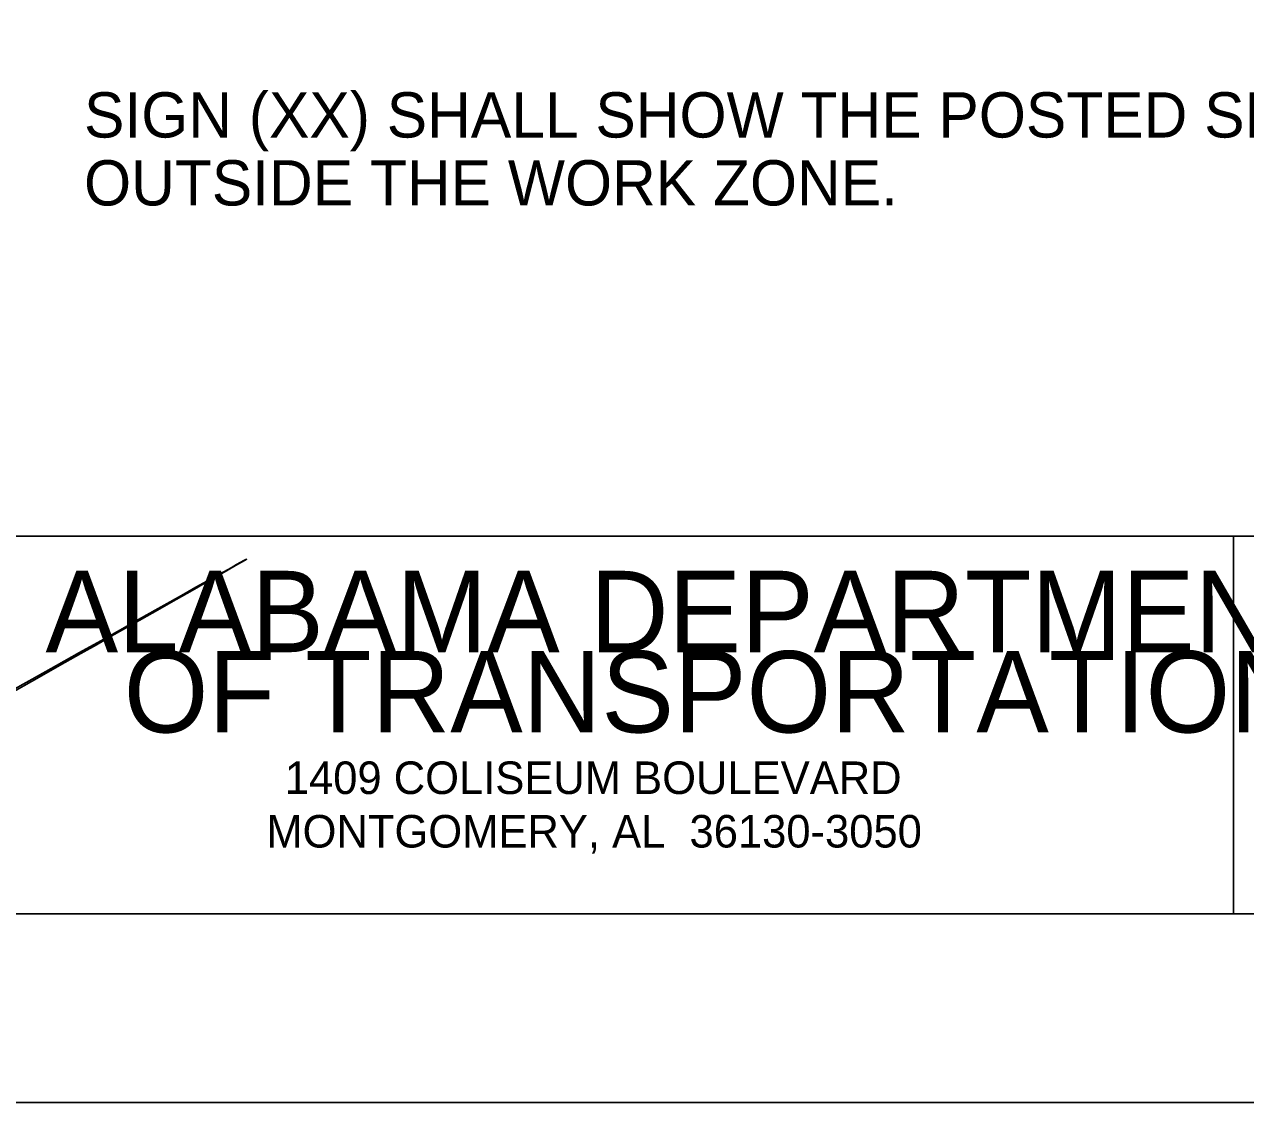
# Model space of a CAD drawing. Extents: x 0 to 34, y 0 to 22.
# Drawn here: x 2.42 to 5.657, y 0.001 to 2.858 of the extents above; entities that cross this region are included whole.
import ezdxf

# ---------------------------------------------------------------- set-up
doc = ezdxf.new("R2010")
doc.units = 0
for name, color, linetype in [('Level 1', 7, 'Continuous'), ('PlotBorder', 7, 'Continuous'), ('SHT-BNDRY', 7, 'Continuous'), ('SHT-FENCE', 7, 'Continuous'), ('Title_Box', 7, 'Continuous')]:
    doc.layers.add(name, color=color, linetype=linetype)

msp = doc.modelspace()

# ---------------------------------------------------------------- linework, layer by layer
at = {"layer": 'PlotBorder'}
msp.add_lwpolyline([(-1.9073486328124998e-10, 0.0009998779296874999), (33.99999999980926, 0.0009998779296874999), (33.99999999980926, 22.000999877929686), (-1.9073486328124998e-10, 22.000999877929686)], close=True, dxfattribs=at)
at = {"layer": 'SHT-BNDRY'}
msp.add_line((5.624669275856018, 0.5009998779296875), (5.624669275856018, 1.5019999999999998), dxfattribs=at)
msp.add_lwpolyline([(1.249999999809265, 0.5009998779296875), (33.49999999980926, 0.5009998779296875), (33.49999999980926, 21.500999877929686), (1.249999999809265, 21.500999877929686)], close=True, dxfattribs=at)
msp.add_lwpolyline([(1.249999999809265, 1.5019999999999998), (33.49999999980926, 1.5019999999999998)], dxfattribs=at)
at = {"layer": 'SHT-FENCE'}
msp.add_lwpolyline([(1.9073486328124998e-10, 22.00099987812042), (34.00000000019073, 22.00099987812042), (34.00000000019073, 0.000999878120422363), (1.9073486328124998e-10, 0.000999878120422363)], close=True, dxfattribs=at)
at = {"layer": 'Title_Box'}
msp.add_spline([(1.6249618333816527, 0.6768024749755859), (1.639766203689575, 0.6768024749755859), (1.6471683889389037, 0.6768024749755859), (1.6471683889389037, 0.6768024749755859), (1.661972759246826, 0.6768024749755859)], degree=3, dxfattribs=at)

# ---------------------------------------------------------------- texts
at = {"layer": 'Level 1'}
for s, p in [('SIGN (XX) SHALL SHOW THE POSTED SPEED ENTERING THE WORK ZONE. SIGN (ZZ) SHOW THE POSTED SPEED', (2.578225962257385, 2.558095316886902)), ('OUTSIDE THE WORK ZONE.', (2.578225962257385, 2.3780953168869017))]:
    msp.add_text(s, height=0.12, dxfattribs=at).set_placement(p)
at = {"layer": 'Title_Box'}
for s, height, p in [('ALABAMA DEPARTMENT', 0.21572599374714954, (2.4762131307601924, 1.1943860399246216)), ('OF TRANSPORTATION', 0.21572599374714954, (2.6834743164062496, 0.9816804653167723)), ('1409 COLISEUM BOULEVARD', 0.08627338105289277, (3.1104040172576903, 0.818606191444397)), ('MONTGOMERY, AL  36130-3050', 0.08627338105289277, (3.0614118196487423, 0.6768024749755859))]:
    msp.add_text(s, height=height, dxfattribs=at).set_placement(p)

doc.saveas('drawing.dxf')
